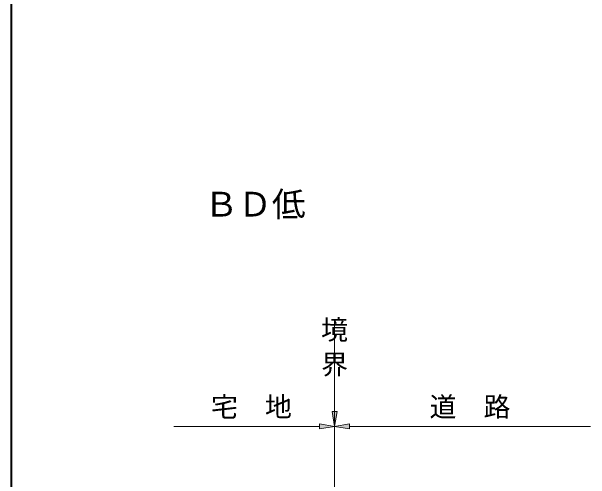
# Model space of a CAD drawing. Units: millimetres at full size; details may follow other scales. Extents: x 10958 to 21458, y 2125 to 9550.
# Drawn here: x 11458 to 12847, y 4714 to 5837 of the extents above; entities that cross this region are included whole.
import ezdxf
from ezdxf.enums import TextEntityAlignment as Align

# ---------------------------------------------------------------- set-up
doc = ezdxf.new("R2010")
doc.units = ezdxf.units.MM
doc.header["$LTSCALE"] = 10
doc.layers.add('図枠', color=7, linetype='Continuous', lineweight=5)
doc.layers.add('寸法線', color=7, linetype='Continuous', lineweight=13)
doc.layers.add('文字', color=41, linetype='Continuous')
doc.styles.add('ＭＳ ゴシック', font='')
doc.styles.get('ＭＳ ゴシック').set_extended_font_data('MS Gothic')

msp = doc.modelspace()

# ---------------------------------------------------------------- hatches: boundary and pattern name
at = {"layer": '寸法線'}
for points in [[(12227.14, 4877.03), (12239.14, 4877.03), (12233.14, 4841.03)], [(12197.14, 4847.03), (12197.14, 4835.03), (12233.14, 4841.03)], [(12269.14, 4847.03), (12269.14, 4835.03), (12233.14, 4841.03)]]:
    msp.add_hatch(color=256, dxfattribs=at).paths.add_polyline_path(points)

# ---------------------------------------------------------------- linework, layer by layer
at = {"layer": '図枠', "lineweight": 40}
msp.add_line((11458.14, 2374.64), (11458.14, 9299.64), dxfattribs=at)
at = {"layer": '寸法線'}
for p, q in [((12233.14, 4877.03), (12233.14, 5097.5)), ((12233.14, 4623.57), (12233.14, 4897.11)), ((12197.14, 4841.03), (11847.14, 4841.03)), ((12847.14, 4841.03), (12269.14, 4841.03))]:
    msp.add_line(p, q, dxfattribs=at)
for points in [[(12227.14, 4877.03), (12239.14, 4877.03), (12233.14, 4841.03)], [(12197.14, 4847.03), (12197.14, 4835.03), (12233.14, 4841.03)], [(12269.14, 4847.03), (12269.14, 4835.03), (12233.14, 4841.03)]]:
    msp.add_lwpolyline(points, close=True, dxfattribs=at)

# ---------------------------------------------------------------- texts
at = {"layer": '寸法線', "style": 'ＭＳ ゴシック'}
for s, p in [('境', (12200.76, 5096.84)), ('界', (12200.76, 5013.51))]:
    msp.add_text(s, height=47.47, dxfattribs=at).set_placement(p, align=Align.TOP_LEFT)
for s, p in [('宅\u3000地', (12033.64, 4887.96)), ('道\u3000路', (12558.14, 4887.96))]:
    msp.add_text(s, height=47.47, dxfattribs=at).set_placement(p, align=Align.MIDDLE_CENTER)
at = {"layer": '文字', "style": 'ＭＳ ゴシック'}
msp.add_text('ＢＤ低 ', height=59.34, dxfattribs=at).set_placement((11920.82, 5404.23), align=Align.TOP_LEFT)

doc.saveas('drawing.dxf')
